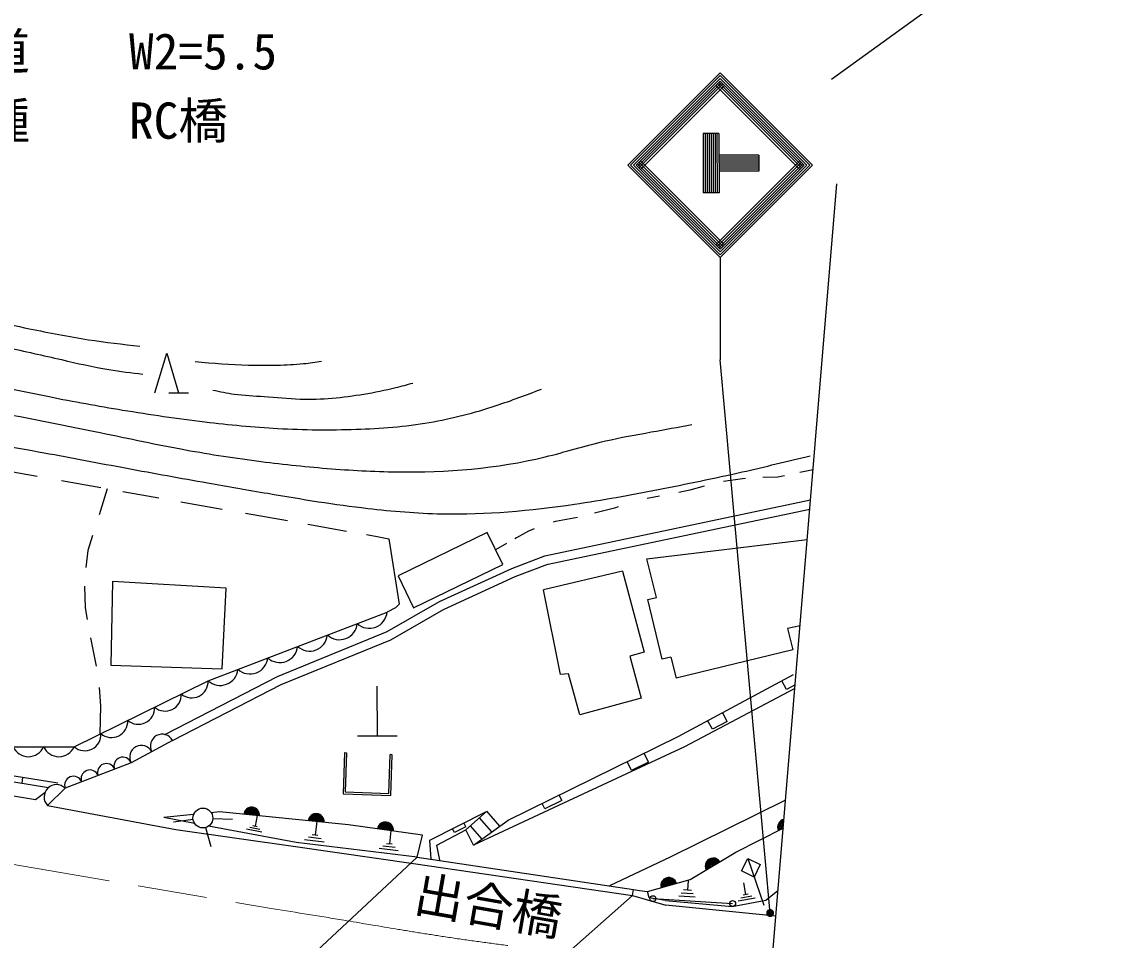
# Model space of a CAD drawing. Units: millimetres, scale not verified. Extents: x 40000 to 680000, y 20000 to 380000.
# Drawn here: x 269786 to 325306, y 274648 to 321034 of the extents above; entities that cross this region are included whole.
import ezdxf
from ezdxf.enums import TextEntityAlignment as Align

# ---------------------------------------------------------------- set-up
doc = ezdxf.new("R2010")
doc.units = ezdxf.units.MM
doc.header["$LTSCALE"] = 1000
doc.linetypes.add('CHAIN', pattern=[18.5, 12, -1.5, 3.5, -1.5])
for name, color, linetype, lineweight in [('M-BGD', 7, 'Continuous', 25), ('M-BMK', 2, 'CHAIN', 13), ('M-BMK-SRVR', 3, 'Continuous', 25)]:
    doc.layers.add(name, color=color, linetype=linetype, lineweight=lineweight)
doc.layers.add('M-STR-STR1', color=1, linetype='Continuous')
doc.styles.add('ＭＳ ゴシック', font='')
doc.styles.get('ＭＳ ゴシック').set_extended_font_data('MS Gothic')

# ---------------------------------------------------------------- blocks, each defined once
blk = doc.blocks.new('filled_dot')
at = {"color": 0, "linetype": 'Continuous', "lineweight": -2, "const_width": 1.25}
blk.add_lwpolyline([(-0.625, 0, 1), (0.625, 0, 1)], format="xyb", close=True, dxfattribs=at)

msp = doc.modelspace()

# ---------------------------------------------------------------- linework, layer by layer
at = {"layer": 'M-BGD'}
for p, q in [((300389, 313801), (305056, 318467)), ((300530, 313801), (305056, 318326)), ((300672, 313801), (305056, 318185)), ((309722, 313801), (305056, 318467)), ((309581, 313801), (305056, 318326)), ((309440, 313801), (305056, 318185)), ((300813, 313801), (305056, 318043)), ((300884, 313730), (305126, 317972)), ((300954, 313659), (305197, 317902)), ((301025, 313588), (305268, 317831)), ((309086, 313588), (304843, 317831)), ((309157, 313659), (304914, 317902)), ((309228, 313730), (304985, 317972)), ((309298, 313801), (305056, 318043)), ((304996, 315399), (304196, 315399)), ((304196, 315399), (304198, 312399)), ((304296, 315399), (304298, 312399)), ((304396, 315399), (304398, 312399)), ((304496, 315399), (304498, 312399)), ((304596, 315399), (304598, 312399)), ((304696, 315399), (304698, 312399)), ((304796, 315399), (304798, 312399)), ((304896, 315399), (304898, 312399)), ((304996, 315399), (304998, 312399)), ((307018, 314301), (304997, 314299)), ((307018, 314301), (307018, 313501)), ((305056, 309134), (300389, 313801)), ((305056, 309275), (300530, 313801)), ((305056, 309417), (300672, 313801)), ((305056, 309558), (300813, 313801)), ((305126, 309629), (300884, 313871)), ((305197, 309699), (300954, 313942)), ((305268, 309770), (301025, 314013)), ((304843, 309770), (309086, 314013)), ((304914, 309699), (309157, 313942)), ((304985, 309629), (309228, 313871)), ((307018, 314201), (304997, 314199)), ((307018, 314101), (304997, 314099)), ((307018, 314001), (304997, 313999)), ((307018, 313901), (304997, 313899)), ((307018, 313801), (304997, 313799)), ((307018, 313701), (304997, 313699)), ((305056, 309558), (309298, 313801)), ((305056, 309417), (309440, 313801)), ((305056, 309275), (309581, 313801)), ((305056, 309134), (309722, 313801)), ((307018, 313601), (304997, 313599)), ((307018, 313501), (304997, 313499)), ((304998, 312399), (304198, 312399)), ((305056, 309134), (305056, 303967)), ((276498, 302299), (277098, 304299)), ((277098, 304299), (277698, 302299)), ((307580, 276012), (305056, 303967)), ((277198, 302299), (278198, 302299)), ((268649, 298419), (270553, 298082)), ((309748, 298409), (309080, 298271)), ((271787, 297863), (273778, 297510)), ((306179, 297955), (305220, 297809)), ((306332, 297965), (306179, 297955)), ((307967, 298040), (307218, 298023)), ((308304, 298110), (307967, 298040)), ((274096, 297453), (273682, 296134)), ((274887, 297313), (276695, 296992)), ((301992, 297072), (301377, 296950)), ((303523, 297376), (302969, 297266)), ((304249, 297584), (303523, 297376)), ((277803, 296796), (279896, 296424)), ((296198, 294055), (309621, 296883)), ((299909, 296527), (299725, 296473)), ((281076, 296215), (283195, 295839)), ((296290, 293615), (309582, 296415)), ((297844, 295992), (296745, 295792)), ((299725, 296473), (298712, 296213)), ((284220, 295658), (286177, 295310)), ((295666, 295427), (295366, 295298)), ((296745, 295792), (296622, 295758)), ((273355, 295089), (273118, 294335)), ((287196, 295130), (287726, 295036)), ((287726, 295036), (288323, 294922)), ((288323, 294922), (288836, 291617)), ((293285, 295244), (288785, 293057)), ((294072, 293625), (293285, 295244)), ((294770, 294975), (294676, 294922)), ((295366, 295298), (294770, 294975)), ((301358, 293901), (309455, 294893)), ((273118, 294335), (273010, 293464)), ((294257, 294677), (293714, 294362)), ((294527, 293426), (296198, 294055)), ((301833, 291958), (301358, 293901)), ((289572, 291438), (294072, 293625)), ((290872, 291750), (294527, 293426)), ((294701, 293010), (296356, 293634)), ((300117, 293291), (296136, 292334)), ((300117, 293291), (301222, 289187)), ((274364, 292758), (274275, 288527)), ((280104, 292433), (274364, 292758)), ((288785, 293057), (289572, 291438)), ((291079, 291349), (294701, 293010)), ((272953, 292533), (272978, 291428)), ((279897, 288350), (280104, 292433)), ((296998, 288061), (296136, 292334)), ((288230, 290228), (290872, 291750)), ((288842, 291616), (288657, 291440)), ((301396, 291851), (301833, 291958)), ((302131, 288840), (301396, 291851)), ((272978, 291428), (273085, 290839)), ((279188, 287751), (288231, 291214)), ((279188, 287751), (288231, 291214)), ((288657, 291440), (288231, 291214)), ((288428, 289823), (291079, 291349)), ((309091, 290520), (308461, 290386)), ((308461, 290386), (308722, 289317)), ((273252, 289924), (273329, 289501)), ((282688, 287968), (288230, 290228)), ((282877, 287559), (288428, 289823)), ((273329, 289501), (273535, 288493)), ((308722, 289317), (302830, 287878)), ((301222, 289187), (300498, 288992)), ((300498, 288992), (301070, 286867)), ((302569, 288946), (302131, 288840)), ((302569, 288946), (302830, 287878)), ((274275, 288527), (279897, 288350)), ((272423, 284411), (279188, 287751)), ((272423, 284411), (279188, 287751)), ((276998, 285031), (282688, 287968)), ((297397, 288091), (296998, 288061)), ((297959, 286030), (297397, 288091)), ((302928, 284930), (308758, 288063)), ((308400, 287304), (308164, 287744)), ((273684, 287401), (273749, 286488)), ((277397, 284730), (282877, 287559)), ((287740, 284969), (287735, 287469)), ((308828, 287358), (303256, 284410)), ((308843, 287541), (308400, 287304)), ((273749, 286488), (273715, 285049)), ((301070, 286867), (297959, 286030)), ((250200, 286004), (271599, 282585)), ((305409, 285696), (305172, 286136)), ((270468, 281737), (246009, 285798)), ((250153, 285707), (271129, 282356)), ((304661, 285294), (304424, 285734)), ((305409, 285696), (304661, 285294)), ((286740, 284966), (288740, 284971)), ((294354, 280710), (302928, 284930)), ((269340, 284411), (272423, 284411)), ((269340, 284411), (272423, 284411)), ((277397, 284730), (275295, 283599)), ((303256, 284410), (297149, 281559)), ((286078, 284117), (286005, 282039)), ((286078, 284117), (286178, 284114)), ((286178, 284114), (286108, 282135)), ((288316, 282054), (288392, 284017)), ((288492, 284013), (288392, 284017)), ((288412, 281950), (288492, 284013)), ((301434, 283637), (301213, 284086)), ((275295, 283599), (271970, 282313)), ((300577, 283215), (300356, 283664)), ((301434, 283637), (300577, 283215)), ((269790, 282570), (269837, 282866)), ((270942, 282092), (270468, 281737)), ((271970, 282313), (271082, 281443)), ((286108, 282135), (288316, 282054)), ((286005, 282039), (288412, 281950)), ((297149, 281559), (292597, 279433)), ((296203, 281282), (296069, 281554)), ((297059, 281704), (296202, 281282)), ((297060, 281704), (296926, 281976)), ((308358, 281715), (302527, 278842)), ((271082, 281443), (277565, 280228)), ((278450, 280985), (276959, 280831)), ((279757, 281120), (279340, 281077)), ((286279, 280473), (279757, 281120)), ((281664, 280934), (281564, 280404)), ((290394, 279695), (293254, 281142)), ((292211, 280212), (293254, 281142)), ((293934, 280404), (293266, 281153)), ((278496, 280540), (276959, 280831)), ((278429, 280745), (277438, 280610)), ((283633, 279569), (279217, 280404)), ((279424, 280791), (280423, 280747)), ((281674, 280374), (281444, 280424)), ((284674, 280634), (284594, 279954)), ((290016, 279946), (286279, 280473)), ((292206, 280374), (291634, 280085)), ((292206, 280374), (292110, 280563)), ((293031, 279749), (292438, 280414)), ((292597, 279433), (294354, 280710)), ((293527, 280109), (292892, 280820)), ((277565, 280228), (283603, 279368)), ((279057, 280330), (279323, 279366)), ((281904, 280094), (281134, 280244)), ((281794, 280234), (281294, 280334)), ((284894, 279764), (284254, 279844)), ((284734, 279934), (284444, 279964)), ((288424, 280174), (288344, 279504)), ((289742, 278835), (290016, 279946)), ((290748, 279446), (292211, 280212)), ((291634, 280085), (291538, 280274)), ((292597, 279433), (292211, 280212)), ((305851, 279082), (308239, 280293)), ((283603, 279368), (289558, 278510)), ((289742, 278835), (283633, 279569)), ((285044, 279594), (284064, 279714)), ((288794, 279154), (287824, 279264)), ((288644, 279324), (288014, 279394)), ((288484, 279484), (288194, 279514)), ((290461, 278728), (290394, 279695)), ((290903, 278688), (290748, 279446)), ((283055, 272583), (289742, 278835)), ((289742, 278835), (300675, 277200)), ((302527, 278842), (299465, 277379)), ((303548, 277698), (305851, 279082)), ((306142, 278138), (306448, 278767)), ((306448, 278767), (307264, 276404)), ((306448, 278767), (307077, 278461)), ((289558, 278510), (300632, 276903)), ((307077, 278461), (306771, 277832)), ((301378, 277105), (303548, 277698)), ((303432, 277662), (303402, 277165)), ((306771, 277832), (306142, 278138)), ((300632, 276903), (300675, 277200)), ((300675, 277200), (300983, 277146)), ((300983, 277146), (301378, 277105)), ((301464, 276778), (301378, 277105)), ((303608, 277151), (303197, 277178)), ((306234, 277544), (306344, 276944)), ((307361, 276665), (307977, 277145)), ((294071, 271094), (300632, 276903)), ((300632, 276903), (302318, 276402)), ((302298, 276647), (301464, 276778)), ((301659, 276738), (305686, 276493)), ((302298, 276647), (305660, 276348)), ((303789, 276812), (302969, 276856)), ((303698, 276981), (303081, 277022)), ((305660, 276348), (307361, 276665)), ((306824, 276764), (305964, 276604)), ((306654, 276864), (306094, 276764)), ((306474, 276964), (306214, 276914)), ((305676, 276071), (302318, 276402)), ((307870, 275860), (305676, 276071))]:
    msp.add_line(p, q, dxfattribs=at)
for centre, radius in [((278925, 280812), 500), ((301659, 276738), 150), ((305686, 276493), 150)]:
    msp.add_circle(centre, radius, dxfattribs=at)
for centre, radius, start, end in [((287334, 291300), 901, 227.3893, 354.5212), ((285826, 290723), 901, 227.3893, 354.5212), ((284319, 290146), 901, 227.3893, 354.5212), ((282812, 289568), 901, 227.3893, 354.5212), ((281305, 288991), 901, 227.3893, 354.5212), ((279798, 288414), 901, 227.3893, 354.5212), ((278370, 287703), 819, 229.2057, 3.3427), ((277017, 287035), 819, 229.2057, 3.3427), ((275664, 286367), 819, 229.2057, 3.3427), ((274311, 285699), 819, 229.2057, 3.3427), ((272958, 285031), 819, 229.2057, 3.3427), ((276871, 284448), 597, 28.2847, 208.2847), ((270111, 284755), 844, 204.0513, 335.9487), ((271652, 284755), 844, 204.0513, 335.9487), ((275821, 283882), 597, 28.2847, 208.2847), ((274879, 283439), 446, 21.1522, 201.1522), ((273217, 282795), 446, 21.1522, 201.1522), ((274048, 283117), 446, 21.1522, 201.1522), ((272386, 282474), 446, 21.1522, 201.1522), ((271526, 281878), 622, 44.3909, 224.3909), ((281387, 280958), 400, 354.3367, 174.3367), ((281387, 280958), 400, 354.3367, 174.3367), ((281387, 280958), 350, 354.3367, 174.3367), ((281387, 280958), 300, 354.3367, 174.3367), ((281387, 280958), 250, 354.3367, 174.3367), ((281387, 280958), 200, 354.3367, 174.3367), ((281387, 280958), 150, 354.3367, 174.3367), ((281387, 280958), 100, 354.3367, 174.3367), ((281387, 280958), 50, 354.3367, 174.3367), ((284648, 280634), 400, 354.3367, 174.3367), ((284648, 280634), 400, 354.3367, 174.3367), ((284648, 280634), 350, 354.3367, 174.3367), ((284648, 280634), 300, 354.3367, 174.3367), ((284648, 280634), 250, 354.3367, 174.3367), ((284648, 280634), 200, 354.3367, 174.3367), ((284648, 280634), 150, 354.3367, 174.3367), ((284648, 280634), 100, 354.3367, 174.3367), ((284648, 280634), 50, 354.3367, 174.3367), ((288147, 280209), 400, 351.9776, 171.9776), ((288147, 280209), 400, 351.9776, 171.9776), ((288147, 280209), 350, 351.9776, 171.9776), ((288147, 280209), 300, 351.9776, 171.9776), ((288147, 280209), 250, 351.9776, 171.9776), ((288147, 280209), 200, 351.9776, 171.9776), ((308360, 280354), 400, 101.9685, 206.887), ((308360, 280354), 350, 104.4453, 206.887), ((308360, 280354), 300, 107.8078, 206.887), ((308360, 280354), 250, 112.6611, 206.887), ((308360, 280354), 200, 120.3854, 206.887), ((308360, 280354), 150, 135.3724, 215.1099), ((288147, 280209), 150, 351.9776, 171.9776), ((288147, 280209), 100, 351.9776, 171.9776), ((288147, 280209), 50, 351.9776, 171.9776), ((304700, 278390), 400, 31.0101, 211.0102), ((304700, 278390), 400, 31.0101, 211.0102), ((304700, 278390), 350, 31.0101, 211.0102), ((304700, 278390), 300, 31.0101, 211.0102), ((304700, 278390), 250, 31.0101, 211.0102), ((304700, 278390), 200, 31.0101, 211.0102), ((304700, 278390), 150, 31.0101, 211.0102), ((304700, 278390), 100, 31.0101, 211.0102), ((304700, 278390), 50, 31.0101, 211.0102), ((302463, 277402), 400, 15.2633, 195.2633), ((302463, 277402), 400, 15.2633, 195.2633), ((302463, 277402), 350, 15.2633, 195.2633), ((302463, 277402), 300, 15.2633, 195.2633), ((302463, 277402), 250, 15.2633, 195.2633), ((302463, 277402), 200, 15.2633, 195.2633), ((302463, 277402), 150, 15.2633, 195.2633), ((302463, 277402), 100, 15.2633, 195.2633), ((302463, 277402), 50, 15.2633, 195.2633)]:
    msp.add_arc(centre, radius, start, end, dxfattribs=at)
for points, knots in [([(155040, 327102), (155635, 326762), (156229, 326422), (156827, 326089), (157878, 325505), (158940, 324942), (160004, 324382), (161019, 323848), (162036, 323317), (163022, 322734), (163912, 322208), (164778, 321639), (165663, 321105), (166597, 320542), (167554, 320017), (168503, 319477), (169435, 318946), (170360, 318402), (171302, 317889), (172072, 317470), (172853, 317072), (173645, 316697), (174392, 316344), (175148, 316010), (175909, 315685), (176688, 315351), (177471, 315027), (178272, 314751), (179169, 314443), (180088, 314196), (181012, 313977), (181827, 313784), (182646, 313613), (183474, 313481), (184459, 313323), (185457, 313222), (186452, 313223), (188222, 313224), (189985, 313549), (191714, 313957), (192995, 314260), (194256, 314608), (195527, 314930), (196855, 315267), (198193, 315575), (199537, 315844), (200746, 316085), (201960, 316293), (203171, 316519), (204103, 316692), (205033, 316875), (205971, 317015), (206938, 317159), (207913, 317257), (208890, 317293), (210666, 317359), (212447, 317223), (214211, 316975), (215188, 316838), (216159, 316668), (217110, 316419), (218224, 316128), (219311, 315731), (220406, 315367), (221870, 314881), (223351, 314455), (224834, 314037), (226913, 313450), (228996, 312876), (231069, 312269), (233052, 311689), (235027, 311079), (237006, 310482), (238552, 310017), (240100, 309559), (241652, 309112), (244332, 308341), (247022, 307600), (249733, 306948), (251725, 306469), (253729, 306039), (255730, 305598), (257745, 305153), (259757, 304698), (261766, 304228), (264892, 303497), (268010, 302731), (271158, 302103), (272392, 301857), (273630, 301632), (274871, 301428), (276250, 301201), (277633, 301000), (279021, 300832), (280249, 300684), (281480, 300563), (282714, 300495), (284029, 300422), (285347, 300410), (286666, 300455), (287905, 300497), (289143, 300589), (290364, 300797), (291510, 300992), (292639, 301289), (293743, 301653), (294512, 301907), (295269, 302193), (296026, 302479)], [0, 0, 0, 0, 1, 1, 1, 2, 2, 2, 3, 3, 3, 4, 4, 4, 5, 5, 5, 6, 6, 6, 7, 7, 7, 8, 8, 8, 9, 9, 9, 10, 10, 10, 11, 11, 11, 12, 12, 12, 13, 13, 13, 14, 14, 14, 15, 15, 15, 16, 16, 16, 17, 17, 17, 18, 18, 18, 19, 19, 19, 20, 20, 20, 21, 21, 21, 22, 22, 22, 23, 23, 23, 24, 24, 24, 25, 25, 25, 26, 26, 26, 27, 27, 27, 28, 28, 28, 29, 29, 29, 30, 30, 30, 31, 31, 31, 32, 32, 32, 33, 33, 33, 34, 34, 34, 35, 35, 35, 36, 36, 36, 36]), ([(151170, 326759), (151804, 326317), (152439, 325874), (153111, 325499), (153805, 325111), (154539, 324795), (155253, 324440), (155836, 324150), (156405, 323835), (156993, 323558), (157877, 323142), (158805, 322815), (159690, 322399), (160482, 322026), (161240, 321581), (162034, 321214), (162771, 320872), (163540, 320597), (164277, 320256), (165079, 319885), (165843, 319435), (166596, 318970), (166948, 318753), (167297, 318533), (167630, 318290), (168135, 317920), (168602, 317497), (169092, 317105), (169751, 316577), (170452, 316105), (171159, 315643), (171920, 315145), (172689, 314659), (173478, 314206), (174176, 313806), (174889, 313432), (175620, 313097), (176271, 312799), (176936, 312531), (177612, 312291), (178281, 312052), (178962, 311840), (179654, 311686), (180482, 311501), (181327, 311399), (182174, 311308), (182972, 311222), (183771, 311146), (184569, 311156), (185597, 311170), (186623, 311326), (187644, 311484), (188590, 311630), (189532, 311778), (190467, 311963), (192230, 312312), (193968, 312793), (195710, 313248), (197153, 313625), (198598, 313985), (200046, 314332), (200777, 314508), (201509, 314680), (202239, 314862), (203226, 315107), (204211, 315368), (205213, 315542), (206178, 315710), (207158, 315796), (208137, 315794), (209574, 315792), (211007, 315600), (212422, 315341), (213646, 315117), (214857, 314843), (216052, 314509), (217462, 314115), (218850, 313637), (220262, 313248), (221181, 312995), (222111, 312780), (223035, 312543), (224812, 312085), (226566, 311544), (228328, 311030), (230113, 310510), (231906, 310017), (233697, 309518), (235435, 309033), (237171, 308542), (238915, 308081), (240792, 307584), (242679, 307122), (244561, 306644), (246659, 306112), (248753, 305559), (250863, 305081), (252863, 304628), (254879, 304242), (256887, 303821), (258579, 303466), (260266, 303087), (261954, 302712), (263548, 302358), (265143, 302007), (266743, 301678), (268984, 301219), (271233, 300803), (273473, 300343), (274918, 300046), (276359, 299730), (277809, 299460), (279080, 299224), (280358, 299023), (281640, 298855), (282822, 298701), (284007, 298574), (285195, 298477), (286368, 298382), (287543, 298316), (288724, 298301), (291237, 298268), (293773, 298464), (296210, 299057), (297232, 299306), (298237, 299624), (299260, 299864), (300027, 300043), (300804, 300177), (301579, 300317), (302260, 300440), (302941, 300568), (303621, 300695)], [0, 0, 0, 0, 1, 1, 1, 2, 2, 2, 3, 3, 3, 4, 4, 4, 5, 5, 5, 6, 6, 6, 7, 7, 7, 8, 8, 8, 9, 9, 9, 10, 10, 10, 11, 11, 11, 12, 12, 12, 13, 13, 13, 14, 14, 14, 15, 15, 15, 16, 16, 16, 17, 17, 17, 18, 18, 18, 19, 19, 19, 20, 20, 20, 21, 21, 21, 22, 22, 22, 23, 23, 23, 24, 24, 24, 25, 25, 25, 26, 26, 26, 27, 27, 27, 28, 28, 28, 29, 29, 29, 30, 30, 30, 31, 31, 31, 32, 32, 32, 33, 33, 33, 34, 34, 34, 35, 35, 35, 36, 36, 36, 37, 37, 37, 38, 38, 38, 39, 39, 39, 40, 40, 40, 41, 41, 41, 42, 42, 42, 43, 43, 43, 44, 44, 44, 44]), ([(170766, 313259), (171119, 313003), (171471, 312748), (171837, 312512), (172467, 312107), (173136, 311761), (173809, 311428), (174316, 311177), (174825, 310932), (175344, 310709), (175907, 310468), (176481, 310253), (177063, 310061), (177646, 309869), (178237, 309702), (178838, 309568), (179776, 309360), (180737, 309237), (181697, 309216), (183277, 309182), (184854, 309427), (186416, 309695), (187472, 309876), (188522, 310068), (189571, 310273), (191635, 310676), (193693, 311129), (195727, 311667), (197283, 312079), (198825, 312541), (200375, 312977), (201066, 313172), (201758, 313361), (202460, 313512), (203429, 313721), (204415, 313856), (205404, 313921), (206126, 313968), (206849, 313977), (207573, 313977), (208947, 313977), (210322, 313943), (211686, 313794), (212651, 313689), (213609, 313526), (214560, 313329), (216099, 313011), (217618, 312604), (219138, 312202), (219937, 311991), (220737, 311782), (221532, 311555), (222810, 311189), (224075, 310778), (225350, 310399), (226978, 309916), (228622, 309484), (230252, 309005), (231679, 308585), (233096, 308128), (234520, 307695), (236002, 307245), (237492, 306821), (238971, 306357), (240309, 305937), (241637, 305484), (242985, 305103), (243932, 304836), (244889, 304603), (245845, 304371), (247050, 304077), (248255, 303783), (249465, 303511), (250449, 303290), (251436, 303084), (252423, 302878), (253270, 302700), (254116, 302522), (254959, 302328), (255956, 302099), (256948, 301847), (257948, 301634), (259125, 301385), (260313, 301191), (261498, 300979), (263050, 300703), (264596, 300397), (266146, 300113), (267729, 299823), (269317, 299555), (270900, 299268), (272296, 299015), (273689, 298747), (275084, 298486), (276442, 298233), (277801, 297987), (279162, 297747), (280176, 297568), (281190, 297393), (282204, 297218), (283056, 297072), (283907, 296927), (284761, 296796), (285590, 296668), (286421, 296554), (287254, 296458), (288497, 296314), (289745, 296209), (290994, 296183), (293232, 296136), (295475, 296342), (297692, 296669), (299108, 296878), (300514, 297136), (301918, 297409), (303337, 297685), (304755, 297976), (306165, 298296), (307316, 298558), (308462, 298839), (309609, 299120)], [0, 0, 0, 0, 1, 1, 1, 2, 2, 2, 3, 3, 3, 4, 4, 4, 5, 5, 5, 6, 6, 6, 7, 7, 7, 8, 8, 8, 9, 9, 9, 10, 10, 10, 11, 11, 11, 12, 12, 12, 13, 13, 13, 14, 14, 14, 15, 15, 15, 16, 16, 16, 17, 17, 17, 18, 18, 18, 19, 19, 19, 20, 20, 20, 21, 21, 21, 22, 22, 22, 23, 23, 23, 24, 24, 24, 25, 25, 25, 26, 26, 26, 27, 27, 27, 28, 28, 28, 29, 29, 29, 30, 30, 30, 31, 31, 31, 32, 32, 32, 33, 33, 33, 34, 34, 34, 35, 35, 35, 36, 36, 36, 37, 37, 37, 38, 38, 38, 39, 39, 39, 40, 40, 40, 40]), ([(234579, 312770), (235583, 312393), (236586, 312016), (237604, 311686), (238734, 311318), (239883, 311007), (241032, 310703), (242181, 310398), (243331, 310100), (244486, 309820), (245842, 309492), (247206, 309190), (248569, 308888), (249678, 308642), (250786, 308397), (251896, 308157), (255114, 307461), (258342, 306811), (261576, 306191), (262965, 305924), (264354, 305663), (265735, 305359), (266822, 305119), (267902, 304852), (268987, 304602), (269918, 304388), (270852, 304185), (271785, 303972), (272580, 303791), (273375, 303602), (274179, 303468), (274747, 303374), (275320, 303308), (275893, 303241)], [0, 0, 0, 0, 1, 1, 1, 2, 2, 2, 3, 3, 3, 4, 4, 4, 5, 5, 5, 6, 6, 6, 7, 7, 7, 8, 8, 8, 9, 9, 9, 10, 10, 10, 11, 11, 11, 11]), ([(246225, 310879), (247040, 310687), (247855, 310495), (248670, 310299), (249728, 310045), (250785, 309786), (251846, 309543), (253322, 309205), (254806, 308900), (256282, 308560), (257361, 308312), (258435, 308045), (259509, 307779), (260573, 307515), (261638, 307252), (262710, 307022), (263823, 306784), (264945, 306583), (266063, 306367), (267435, 306102), (268802, 305816), (270171, 305535), (271160, 305333), (272149, 305134), (273146, 304981), (274008, 304848), (274875, 304751), (275742, 304653)], [0, 0, 0, 0, 1, 1, 1, 2, 2, 2, 3, 3, 3, 4, 4, 4, 5, 5, 5, 6, 6, 6, 7, 7, 7, 8, 8, 8, 9, 9, 9, 9]), ([(278540, 303871), (279438, 303795), (280337, 303719), (281237, 303695), (281716, 303682), (282195, 303684), (282674, 303695), (283120, 303705), (283567, 303723), (284010, 303771), (284313, 303803), (284615, 303850), (284917, 303897)], [0, 0, 0, 0, 1, 1, 1, 2, 2, 2, 3, 3, 3, 4, 4, 4, 4]), ([(279422, 302435), (279782, 302359), (280143, 302283), (280506, 302233), (281007, 302164), (281513, 302143), (282019, 302107), (282624, 302064), (283228, 302000), (283833, 301981), (284911, 301947), (285993, 302057), (287060, 302233), (287602, 302323), (288141, 302429), (288673, 302561), (288960, 302632), (289245, 302710), (289530, 302788)], [0, 0, 0, 0, 1, 1, 1, 2, 2, 2, 3, 3, 3, 4, 4, 4, 5, 5, 5, 6, 6, 6, 6])]:
    msp.add_open_spline(points, degree=3, knots=knots, dxfattribs=at)
at = {"layer": 'M-BMK'}
msp.add_line((262354, 279659), (282481, 276225), dxfattribs=at)
msp.add_open_spline([(282481, 276225), (283669, 276036), (284858, 275846), (286045, 275649), (287725, 275370), (289403, 275076), (291086, 274821), (292978, 274534), (294876, 274298), (296776, 274065), (298801, 273816), (300827, 273571), (302861, 273417), (304453, 273295), (306049, 273229), (307646, 273163)], degree=3, knots=[0, 0, 0, 0, 1, 1, 1, 2, 2, 2, 3, 3, 3, 4, 4, 4, 5, 5, 5, 5], dxfattribs=at)
at = {"layer": 'M-BMK-SRVR'}
for p, q in [((310685, 318141), (355980, 351006)), ((304525, 235670), (310951, 312862))]:
    msp.add_line(p, q, dxfattribs=at)

# ---------------------------------------------------------------- block references
at = {"layer": 'M-BGD', "xscale": 160, "yscale": 160, "rotation": 95.2}
msp.add_blockref('filled_dot', (307580, 276012), dxfattribs=at)

# ---------------------------------------------------------------- texts
at = {"layer": 'M-STR-STR1', "style": 'ＭＳ ゴシック'}
for s, p in [('車\u3000\u3000道', (260192, 318084)), ('W2=5.5', (275192, 318084)), ('橋\u3000\u3000種', (260192, 314584)), ('RC橋', (275192, 314584))]:
    msp.add_text(s, height=1833, dxfattribs=at).set_placement(p, align=Align.BOTTOM_LEFT)
msp.add_text('出合橋', height=1833, rotation=350.102, dxfattribs=at).set_placement((289404, 275583), align=Align.BOTTOM_LEFT)

doc.saveas('drawing.dxf')
